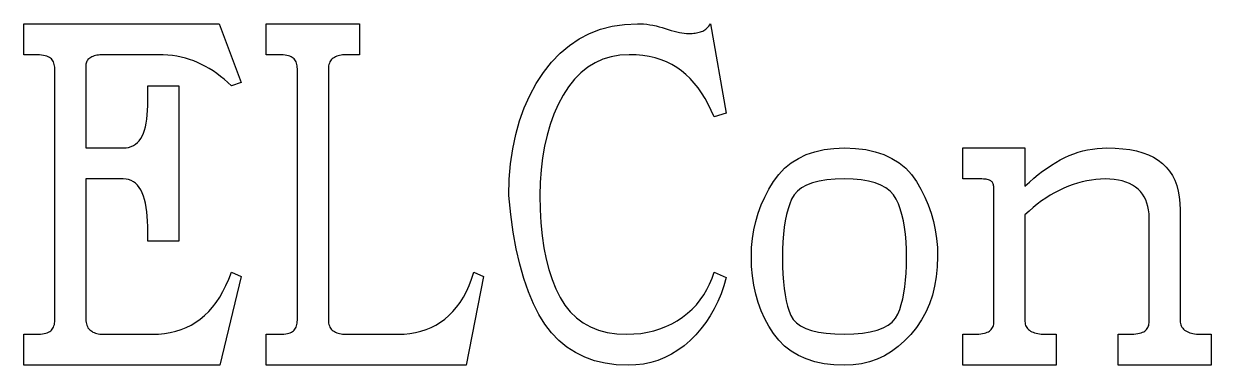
# Model space of a CAD drawing. Extents: x -210 to 210, y -160 to 160.
# Drawn here: x -166.83 to -154.88, y -129.42 to -125.98 of the extents above; entities that cross this region are included whole.
import ezdxf

# ---------------------------------------------------------------- set-up
doc = ezdxf.new("R2010")
doc.units = 0
doc.header["$MEASUREMENT"] = 0
doc.layers.get('0').update_dxf_attribs({"linetype": 'CONTINUOUS'})

msp = doc.modelspace()

# ---------------------------------------------------------------- linework, layer by layer
for points in [[(-166.830879, -126.292676), (-166.830879, -125.980186), (-166.830879, -125.980186), (-164.863105, -125.980186), (-164.863105, -125.980186), (-164.643379, -126.570996), (-164.643379, -126.570996), (-164.741016, -126.605186), (-164.741016, -126.605186), (-164.777031, -126.571406), (-164.777031, -126.571406), (-164.813477, -126.53957), (-164.813477, -126.53957), (-164.850352, -126.509697), (-164.850352, -126.509697), (-164.887637, -126.481729), (-164.887637, -126.481729), (-164.925313, -126.455684), (-164.925313, -126.455684), (-164.963438, -126.431553), (-164.963438, -126.431553), (-165.002012, -126.409385), (-165.002012, -126.409385), (-165.040957, -126.389111), (-165.040957, -126.389111), (-165.080391, -126.370801), (-165.080391, -126.370801), (-165.12043, -126.354395), (-165.12043, -126.354395), (-165.161387, -126.339941), (-165.161387, -126.339941), (-165.203242, -126.327393), (-165.203242, -126.327393), (-165.246016, -126.316787), (-165.246016, -126.316787), (-165.289688, -126.308115), (-165.289688, -126.308115), (-165.334297, -126.301367), (-165.334297, -126.301367), (-165.379766, -126.296523), (-165.379766, -126.296523), (-165.426152, -126.293643), (-165.426152, -126.293643), (-165.473438, -126.292676), (-165.473438, -126.292676), (-166.030098, -126.292676), (-166.030098, -126.292676), (-166.047051, -126.292988), (-166.047051, -126.292988), (-166.063359, -126.293984), (-166.063359, -126.293984), (-166.078926, -126.295654), (-166.078926, -126.295654), (-166.09375, -126.297979), (-166.09375, -126.297979), (-166.107852, -126.300977), (-166.107852, -126.300977), (-166.121211, -126.304609), (-166.121211, -126.304609), (-166.133887, -126.308906), (-166.133887, -126.308906), (-166.14582, -126.313896), (-166.14582, -126.313896), (-166.157051, -126.319512), (-166.157051, -126.319512), (-166.167207, -126.32582), (-166.167207, -126.32582), (-166.176328, -126.332803), (-166.176328, -126.332803), (-166.184141, -126.34042), (-166.184141, -126.34042), (-166.190801, -126.348701), (-166.190801, -126.348701), (-166.19625, -126.357646), (-166.19625, -126.357646), (-166.200449, -126.367285), (-166.200449, -126.367285), (-166.203438, -126.377549), (-166.203438, -126.377549), (-166.205254, -126.388486), (-166.205254, -126.388486), (-166.205879, -126.400098), (-166.205879, -126.400098), (-166.205879, -127.230186), (-166.205879, -127.230186), (-165.829902, -127.230186), (-165.829902, -127.230186), (-165.801523, -127.228711), (-165.801523, -127.228711), (-165.774902, -127.224268), (-165.774902, -127.224268), (-165.750117, -127.216895), (-165.750117, -127.216895), (-165.727188, -127.206553), (-165.727188, -127.206553), (-165.705996, -127.193262), (-165.705996, -127.193262), (-165.686641, -127.177002), (-165.686641, -127.177002), (-165.669063, -127.157803), (-165.669063, -127.157803), (-165.653379, -127.135635), (-165.653379, -127.135635), (-165.639473, -127.110557), (-165.639473, -127.110557), (-165.627129, -127.0825), (-165.627129, -127.0825), (-165.616328, -127.051475), (-165.616328, -127.051475), (-165.606895, -127.0175), (-165.606895, -127.0175), (-165.598945, -126.980576), (-165.598945, -126.980576), (-165.592402, -126.940693), (-165.592402, -126.940693), (-165.587344, -126.897891), (-165.587344, -126.897891), (-165.58375, -126.85208), (-165.58375, -126.85208), (-165.581562, -126.80335), (-165.581562, -126.80335), (-165.580879, -126.75165), (-165.580879, -126.75165), (-165.580879, -126.605186), (-165.580879, -126.605186), (-165.268379, -126.605186), (-165.268379, -126.605186), (-165.268379, -128.167656), (-165.268379, -128.167656), (-165.580879, -128.167656), (-165.580879, -128.167656), (-165.580879, -128.074883), (-165.580879, -128.074883), (-165.581562, -128.019902), (-165.581562, -128.019902), (-165.58375, -127.967715), (-165.58375, -127.967715), (-165.587344, -127.918379), (-165.587344, -127.918379), (-165.592402, -127.871885), (-165.592402, -127.871885), (-165.598945, -127.828193), (-165.598945, -127.828193), (-165.606895, -127.787354), (-165.606895, -127.787354), (-165.616328, -127.749336), (-165.616328, -127.749336), (-165.627129, -127.714189), (-165.627129, -127.714189), (-165.639473, -127.681836), (-165.639473, -127.681836), (-165.653379, -127.652617), (-165.653379, -127.652617), (-165.669063, -127.626865), (-165.669063, -127.626865), (-165.686641, -127.604512), (-165.686641, -127.604512), (-165.705996, -127.585615), (-165.705996, -127.585615), (-165.727188, -127.570166), (-165.727188, -127.570166), (-165.750117, -127.558125), (-165.750117, -127.558125), (-165.774902, -127.549541), (-165.774902, -127.549541), (-165.801523, -127.544385), (-165.801523, -127.544385), (-165.829902, -127.542676), (-165.829902, -127.542676), (-166.205879, -127.542676), (-166.205879, -127.542676), (-166.205879, -128.953799), (-166.205879, -128.953799), (-166.205254, -128.970654), (-166.205254, -128.970654), (-166.203438, -128.986475), (-166.203438, -128.986475), (-166.200449, -129.001279), (-166.200449, -129.001279), (-166.19625, -129.015039), (-166.19625, -129.015039), (-166.190801, -129.027813), (-166.190801, -129.027813), (-166.184141, -129.039521), (-166.184141, -129.039521), (-166.176328, -129.050244), (-166.176328, -129.050244), (-166.167207, -129.059912), (-166.167207, -129.059912), (-166.157051, -129.068555), (-166.157051, -129.068555), (-166.145879, -129.07624), (-166.145879, -129.07624), (-166.134141, -129.083008), (-166.134141, -129.083008), (-166.121758, -129.088896), (-166.121758, -129.088896), (-166.10875, -129.093857), (-166.10875, -129.093857), (-166.095234, -129.09792), (-166.095234, -129.09792), (-166.081055, -129.101094), (-166.081055, -129.101094), (-166.06627, -129.103359), (-166.06627, -129.103359), (-166.050898, -129.104717), (-166.050898, -129.104717), (-166.035, -129.105166), (-166.035, -129.105166), (-165.536934, -129.105166), (-165.536934, -129.105166), (-165.475, -129.103301), (-165.475, -129.103301), (-165.415156, -129.097695), (-165.415156, -129.097695), (-165.357305, -129.088359), (-165.357305, -129.088359), (-165.301582, -129.075273), (-165.301582, -129.075273), (-165.247891, -129.058447), (-165.247891, -129.058447), (-165.196172, -129.0379), (-165.196172, -129.0379), (-165.146602, -129.013613), (-165.146602, -129.013613), (-165.099004, -128.985557), (-165.099004, -128.985557), (-165.053516, -128.953799), (-165.053516, -128.953799), (-165.010137, -128.918066), (-165.010137, -128.918066), (-164.968887, -128.878086), (-164.968887, -128.878086), (-164.929805, -128.833906), (-164.929805, -128.833906), (-164.892949, -128.785508), (-164.892949, -128.785508), (-164.858223, -128.732891), (-164.858223, -128.732891), (-164.825625, -128.676025), (-164.825625, -128.676025), (-164.795293, -128.614961), (-164.795293, -128.614961), (-164.767031, -128.549697), (-164.767031, -128.549697), (-164.741016, -128.480166), (-164.741016, -128.480166), (-164.643379, -128.524111), (-164.643379, -128.524111), (-164.858223, -129.417656), (-164.858223, -129.417656), (-166.830879, -129.417656), (-166.830879, -129.417656), (-166.830879, -129.105166), (-166.830879, -129.105166), (-166.703926, -129.105166), (-166.703926, -129.105166), (-166.681895, -129.104746), (-166.681895, -129.104746), (-166.661387, -129.103496), (-166.661387, -129.103496), (-166.642344, -129.101377), (-166.642344, -129.101377), (-166.624805, -129.098418), (-166.624805, -129.098418), (-166.608828, -129.094619), (-166.608828, -129.094619), (-166.594297, -129.09), (-166.594297, -129.09), (-166.58127, -129.084482), (-166.58127, -129.084482), (-166.569805, -129.078184), (-166.569805, -129.078184), (-166.559883, -129.070996), (-166.559883, -129.070996), (-166.551152, -129.06291), (-166.551152, -129.06291), (-166.543457, -129.053857), (-166.543457, -129.053857), (-166.536797, -129.043857), (-166.536797, -129.043857), (-166.531113, -129.032891), (-166.531113, -129.032891), (-166.526563, -129.020977), (-166.526563, -129.020977), (-166.522949, -129.008057), (-166.522949, -129.008057), (-166.520391, -128.994199), (-166.520391, -128.994199), (-166.518887, -128.979385), (-166.518887, -128.979385), (-166.518379, -128.963564), (-166.518379, -128.963564), (-166.518379, -126.434277), (-166.518379, -126.434277), (-166.518926, -126.418486), (-166.518926, -126.418486), (-166.520508, -126.403643), (-166.520508, -126.403643), (-166.523262, -126.389785), (-166.523262, -126.389785), (-166.527012, -126.376885), (-166.527012, -126.376885), (-166.531914, -126.364951), (-166.531914, -126.364951), (-166.537891, -126.353994), (-166.537891, -126.353994), (-166.544922, -126.343984), (-166.544922, -126.343984), (-166.553105, -126.334932), (-166.553105, -126.334932), (-166.562324, -126.326855), (-166.562324, -126.326855), (-166.572891, -126.319678), (-166.572891, -126.319678), (-166.585195, -126.31334), (-166.585195, -126.31334), (-166.59918, -126.307861), (-166.59918, -126.307861), (-166.614863, -126.303223), (-166.614863, -126.303223), (-166.632207, -126.299424), (-166.632207, -126.299424), (-166.65125, -126.296475), (-166.65125, -126.296475), (-166.672012, -126.294355), (-166.672012, -126.294355), (-166.694453, -126.293096), (-166.694453, -126.293096), (-166.718594, -126.292676), (-166.718594, -126.292676), (-166.830879, -126.292676)], [(-163.764346, -128.963564), (-163.76375, -128.979385), (-163.76375, -128.979385), (-163.761973, -128.994199), (-163.761973, -128.994199), (-163.758906, -129.008057), (-163.758906, -129.008057), (-163.754697, -129.020977), (-163.754697, -129.020977), (-163.749258, -129.032891), (-163.749258, -129.032891), (-163.742676, -129.043857), (-163.742676, -129.043857), (-163.734805, -129.053857), (-163.734805, -129.053857), (-163.725762, -129.06291), (-163.725762, -129.06291), (-163.715508, -129.070996), (-163.715508, -129.070996), (-163.704355, -129.078184), (-163.704355, -129.078184), (-163.692383, -129.084482), (-163.692383, -129.084482), (-163.679688, -129.09), (-163.679688, -129.09), (-163.666309, -129.094619), (-163.666309, -129.094619), (-163.652227, -129.098418), (-163.652227, -129.098418), (-163.637383, -129.101377), (-163.637383, -129.101377), (-163.621816, -129.103496), (-163.621816, -129.103496), (-163.605605, -129.104746), (-163.605605, -129.104746), (-163.588555, -129.105166), (-163.588555, -129.105166), (-163.061221, -129.105166), (-163.061221, -129.105166), (-163.001475, -129.103301), (-163.001475, -129.103301), (-162.943555, -129.097695), (-162.943555, -129.097695), (-162.887637, -129.088359), (-162.887637, -129.088359), (-162.833613, -129.075273), (-162.833613, -129.075273), (-162.781504, -129.058447), (-162.781504, -129.058447), (-162.731396, -129.0379), (-162.731396, -129.0379), (-162.683115, -129.013613), (-162.683115, -129.013613), (-162.636846, -128.985557), (-162.636846, -128.985557), (-162.59249, -128.953799), (-162.59249, -128.953799), (-162.550303, -128.918066), (-162.550303, -128.918066), (-162.510498, -128.878086), (-162.510498, -128.878086), (-162.473145, -128.833906), (-162.473145, -128.833906), (-162.438184, -128.785508), (-162.438184, -128.785508), (-162.405645, -128.732891), (-162.405645, -128.732891), (-162.375498, -128.676025), (-162.375498, -128.676025), (-162.347715, -128.614961), (-162.347715, -128.614961), (-162.322383, -128.549697), (-162.322383, -128.549697), (-162.299502, -128.480166), (-162.299502, -128.480166), (-162.201855, -128.524111), (-162.201855, -128.524111), (-162.377627, -129.417656), (-162.377627, -129.417656), (-164.389355, -129.417656), (-164.389355, -129.417656), (-164.389355, -129.105166), (-164.389355, -129.105166), (-164.252617, -129.105166), (-164.252617, -129.105166), (-164.23168, -129.104746), (-164.23168, -129.104746), (-164.212148, -129.103496), (-164.212148, -129.103496), (-164.194023, -129.101377), (-164.194023, -129.101377), (-164.177363, -129.098418), (-164.177363, -129.098418), (-164.162227, -129.094619), (-164.162227, -129.094619), (-164.148438, -129.09), (-164.148438, -129.09), (-164.136191, -129.084482), (-164.136191, -129.084482), (-164.125313, -129.078184), (-164.125313, -129.078184), (-164.115898, -129.070996), (-164.115898, -129.070996), (-164.107734, -129.06291), (-164.107734, -129.06291), (-164.100488, -129.053857), (-164.100488, -129.053857), (-164.094238, -129.043857), (-164.094238, -129.043857), (-164.088926, -129.032891), (-164.088926, -129.032891), (-164.08459, -129.020977), (-164.08459, -129.020977), (-164.081191, -129.008057), (-164.081191, -129.008057), (-164.078789, -128.994199), (-164.078789, -128.994199), (-164.077324, -128.979385), (-164.077324, -128.979385), (-164.076855, -128.963564), (-164.076855, -128.963564), (-164.076855, -126.434277), (-164.076855, -126.434277), (-164.077383, -126.418486), (-164.077383, -126.418486), (-164.078926, -126.403643), (-164.078926, -126.403643), (-164.081484, -126.389785), (-164.081484, -126.389785), (-164.085078, -126.376885), (-164.085078, -126.376885), (-164.089688, -126.364951), (-164.089688, -126.364951), (-164.095273, -126.353994), (-164.095273, -126.353994), (-164.101953, -126.343984), (-164.101953, -126.343984), (-164.109609, -126.334932), (-164.109609, -126.334932), (-164.11834, -126.326855), (-164.11834, -126.326855), (-164.128301, -126.319678), (-164.128301, -126.319678), (-164.139824, -126.31334), (-164.139824, -126.31334), (-164.152813, -126.307861), (-164.152813, -126.307861), (-164.167324, -126.303223), (-164.167324, -126.303223), (-164.183281, -126.299424), (-164.183281, -126.299424), (-164.200801, -126.296475), (-164.200801, -126.296475), (-164.219863, -126.294355), (-164.219863, -126.294355), (-164.240352, -126.293096), (-164.240352, -126.293096), (-164.262383, -126.292676), (-164.262383, -126.292676), (-164.389355, -126.292676), (-164.389355, -126.292676), (-164.389355, -125.980186), (-164.389355, -125.980186), (-163.451846, -125.980186), (-163.451846, -125.980186), (-163.451846, -126.292676), (-163.451846, -126.292676), (-163.588555, -126.292676), (-163.588555, -126.292676), (-163.605605, -126.293096), (-163.605605, -126.293096), (-163.621816, -126.294355), (-163.621816, -126.294355), (-163.637383, -126.296475), (-163.637383, -126.296475), (-163.652227, -126.299424), (-163.652227, -126.299424), (-163.666309, -126.303223), (-163.666309, -126.303223), (-163.679688, -126.307861), (-163.679688, -126.307861), (-163.692383, -126.31334), (-163.692383, -126.31334), (-163.704355, -126.319678), (-163.704355, -126.319678), (-163.715508, -126.326855), (-163.715508, -126.326855), (-163.725762, -126.334932), (-163.725762, -126.334932), (-163.734805, -126.343984), (-163.734805, -126.343984), (-163.742676, -126.353994), (-163.742676, -126.353994), (-163.749258, -126.364951), (-163.749258, -126.364951), (-163.754697, -126.376885), (-163.754697, -126.376885), (-163.758906, -126.389785), (-163.758906, -126.389785), (-163.761973, -126.403643), (-163.761973, -126.403643), (-163.76375, -126.418486), (-163.76375, -126.418486), (-163.764346, -126.434277), (-163.764346, -126.434277), (-163.764346, -128.963564)], [(-160.746689, -129.417656), (-160.866025, -129.412588), (-160.866025, -129.412588), (-160.97876, -129.397275), (-160.97876, -129.397275), (-161.08498, -129.371826), (-161.08498, -129.371826), (-161.184561, -129.336182), (-161.184561, -129.336182), (-161.277607, -129.290332), (-161.277607, -129.290332), (-161.364082, -129.234297), (-161.364082, -129.234297), (-161.443975, -129.168076), (-161.443975, -129.168076), (-161.517324, -129.09168), (-161.517324, -129.09168), (-161.584092, -129.005078), (-161.584092, -129.005078), (-161.64501, -128.907578), (-161.64501, -128.907578), (-161.700801, -128.798438), (-161.700801, -128.798438), (-161.751475, -128.677646), (-161.751475, -128.677646), (-161.797002, -128.545244), (-161.797002, -128.545244), (-161.837402, -128.401191), (-161.837402, -128.401191), (-161.872686, -128.245518), (-161.872686, -128.245518), (-161.902891, -128.078223), (-161.902891, -128.078223), (-161.92792, -127.899258), (-161.92792, -127.899258), (-161.947881, -127.708691), (-161.947881, -127.708691), (-161.943555, -127.54585), (-161.943555, -127.54585), (-161.930605, -127.389297), (-161.930605, -127.389297), (-161.909063, -127.239121), (-161.909063, -127.239121), (-161.878896, -127.095264), (-161.878896, -127.095264), (-161.840098, -126.957744), (-161.840098, -126.957744), (-161.792725, -126.826523), (-161.792725, -126.826523), (-161.736621, -126.70165), (-161.736621, -126.70165), (-161.671992, -126.583115), (-161.671992, -126.583115), (-161.59876, -126.470898), (-161.59876, -126.470898), (-161.518066, -126.3679), (-161.518066, -126.3679), (-161.431387, -126.277012), (-161.431387, -126.277012), (-161.338623, -126.198262), (-161.338623, -126.198262), (-161.239688, -126.131641), (-161.239688, -126.131641), (-161.134707, -126.0771), (-161.134707, -126.0771), (-161.023691, -126.034688), (-161.023691, -126.034688), (-160.906494, -126.004395), (-160.906494, -126.004395), (-160.783203, -125.98623), (-160.783203, -125.98623), (-160.653916, -125.980186), (-160.653916, -125.980186), (-160.622432, -125.980781), (-160.622432, -125.980781), (-160.591064, -125.982578), (-160.591064, -125.982578), (-160.559805, -125.985596), (-160.559805, -125.985596), (-160.528496, -125.989824), (-160.528496, -125.989824), (-160.497305, -125.995234), (-160.497305, -125.995234), (-160.466191, -126.001875), (-160.466191, -126.001875), (-160.435127, -126.009707), (-160.435127, -126.009707), (-160.404111, -126.01875), (-160.404111, -126.01875), (-160.373154, -126.029004), (-160.373154, -126.029004), (-160.342725, -126.039248), (-160.342725, -126.039248), (-160.31335, -126.048301), (-160.31335, -126.048301), (-160.28498, -126.056133), (-160.28498, -126.056133), (-160.257627, -126.062754), (-160.257627, -126.062754), (-160.231318, -126.068193), (-160.231318, -126.068193), (-160.206064, -126.072402), (-160.206064, -126.072402), (-160.181748, -126.0754), (-160.181748, -126.0754), (-160.158574, -126.077217), (-160.158574, -126.077217), (-160.136357, -126.077812), (-160.136357, -126.077812), (-160.119248, -126.077588), (-160.119248, -126.077588), (-160.1029, -126.076865), (-160.1029, -126.076865), (-160.087217, -126.075654), (-160.087217, -126.075654), (-160.072197, -126.073984), (-160.072197, -126.073984), (-160.057803, -126.071797), (-160.057803, -126.071797), (-160.044063, -126.069141), (-160.044063, -126.069141), (-160.031064, -126.066016), (-160.031064, -126.066016), (-160.018682, -126.062393), (-160.018682, -126.062393), (-160.006953, -126.058291), (-160.006953, -126.058291), (-159.995723, -126.053486), (-159.995723, -126.053486), (-159.984756, -126.047686), (-159.984756, -126.047686), (-159.974111, -126.040938), (-159.974111, -126.040938), (-159.96376, -126.033213), (-159.96376, -126.033213), (-159.95374, -126.024512), (-159.95374, -126.024512), (-159.943984, -126.014893), (-159.943984, -126.014893), (-159.934561, -126.004297), (-159.934561, -126.004297), (-159.9254, -125.992705), (-159.9254, -125.992705), (-159.916621, -125.980186), (-159.916621, -125.980186), (-159.760391, -126.878604), (-159.760391, -126.878604), (-159.882441, -126.917676), (-159.882441, -126.917676), (-159.910605, -126.852158), (-159.910605, -126.852158), (-159.940791, -126.790107), (-159.940791, -126.790107), (-159.973027, -126.731572), (-159.973027, -126.731572), (-160.007314, -126.676543), (-160.007314, -126.676543), (-160.043701, -126.625), (-160.043701, -126.625), (-160.0821, -126.576943), (-160.0821, -126.576943), (-160.122559, -126.532402), (-160.122559, -126.532402), (-160.165029, -126.491357), (-160.165029, -126.491357), (-160.2096, -126.453818), (-160.2096, -126.453818), (-160.256592, -126.41999), (-160.256592, -126.41999), (-160.306514, -126.390146), (-160.306514, -126.390146), (-160.359307, -126.364277), (-160.359307, -126.364277), (-160.41502, -126.342402), (-160.41502, -126.342402), (-160.473613, -126.324502), (-160.473613, -126.324502), (-160.535098, -126.310557), (-160.535098, -126.310557), (-160.599502, -126.300635), (-160.599502, -126.300635), (-160.666748, -126.294688), (-160.666748, -126.294688), (-160.736934, -126.292676), (-160.736934, -126.292676), (-160.82998, -126.297695), (-160.82998, -126.297695), (-160.918223, -126.312803), (-160.918223, -126.312803), (-161.001699, -126.337979), (-161.001699, -126.337979), (-161.080254, -126.373203), (-161.080254, -126.373203), (-161.154043, -126.418516), (-161.154043, -126.418516), (-161.223027, -126.473877), (-161.223027, -126.473877), (-161.287178, -126.539307), (-161.287178, -126.539307), (-161.346494, -126.614824), (-161.346494, -126.614824), (-161.401006, -126.700391), (-161.401006, -126.700391), (-161.450195, -126.793359), (-161.450195, -126.793359), (-161.493525, -126.891104), (-161.493525, -126.891104), (-161.531191, -126.993643), (-161.531191, -126.993643), (-161.562998, -127.100898), (-161.562998, -127.100898), (-161.589053, -127.21293), (-161.589053, -127.21293), (-161.609307, -127.329727), (-161.609307, -127.329727), (-161.623779, -127.451289), (-161.623779, -127.451289), (-161.632432, -127.577607), (-161.632432, -127.577607), (-161.635381, -127.708691), (-161.635381, -127.708691), (-161.632803, -127.850596), (-161.632803, -127.850596), (-161.625381, -127.985508), (-161.625381, -127.985508), (-161.612852, -128.113418), (-161.612852, -128.113418), (-161.595313, -128.234355), (-161.595313, -128.234355), (-161.572813, -128.348262), (-161.572813, -128.348262), (-161.545303, -128.455225), (-161.545303, -128.455225), (-161.512744, -128.555166), (-161.512744, -128.555166), (-161.475225, -128.648115), (-161.475225, -128.648115), (-161.432744, -128.734082), (-161.432744, -128.734082), (-161.384385, -128.811953), (-161.384385, -128.811953), (-161.329521, -128.880684), (-161.329521, -128.880684), (-161.268057, -128.940244), (-161.268057, -128.940244), (-161.20002, -128.990625), (-161.20002, -128.990625), (-161.125439, -129.031865), (-161.125439, -129.031865), (-161.044258, -129.063945), (-161.044258, -129.063945), (-160.956543, -129.086865), (-160.956543, -129.086865), (-160.862197, -129.100596), (-160.862197, -129.100596), (-160.761357, -129.105166), (-160.761357, -129.105166), (-160.689756, -129.103047), (-160.689756, -129.103047), (-160.620498, -129.096719), (-160.620498, -129.096719), (-160.553516, -129.086182), (-160.553516, -129.086182), (-160.488887, -129.071396), (-160.488887, -129.071396), (-160.426455, -129.052412), (-160.426455, -129.052412), (-160.366328, -129.029219), (-160.366328, -129.029219), (-160.308525, -129.001777), (-160.308525, -129.001777), (-160.253047, -128.970146), (-160.253047, -128.970146), (-160.199824, -128.934268), (-160.199824, -128.934268), (-160.1496, -128.894912), (-160.1496, -128.894912), (-160.103145, -128.852783), (-160.103145, -128.852783), (-160.060361, -128.807861), (-160.060361, -128.807861), (-160.021377, -128.760176), (-160.021377, -128.760176), (-159.986074, -128.709717), (-159.986074, -128.709717), (-159.95459, -128.656494), (-159.95459, -128.656494), (-159.926758, -128.600488), (-159.926758, -128.600488), (-159.902725, -128.541719), (-159.902725, -128.541719), (-159.882441, -128.480166), (-159.882441, -128.480166), (-159.760391, -128.533887), (-159.760391, -128.533887), (-159.784121, -128.61793), (-159.784121, -128.61793), (-159.812061, -128.698584), (-159.812061, -128.698584), (-159.844189, -128.775869), (-159.844189, -128.775869), (-159.880449, -128.849756), (-159.880449, -128.849756), (-159.920859, -128.920303), (-159.920859, -128.920303), (-159.965459, -128.987451), (-159.965459, -128.987451), (-160.01415, -129.051221), (-160.01415, -129.051221), (-160.06708, -129.111621), (-160.06708, -129.111621), (-160.124141, -129.168643), (-160.124141, -129.168643), (-160.184385, -129.220918), (-160.184385, -129.220918), (-160.246816, -129.267021), (-160.246816, -129.267021), (-160.311582, -129.306982), (-160.311582, -129.306982), (-160.378516, -129.340811), (-160.378516, -129.340811), (-160.447686, -129.368486), (-160.447686, -129.368486), (-160.519092, -129.39), (-160.519092, -129.39), (-160.592725, -129.405391), (-160.592725, -129.405391), (-160.668584, -129.4146), (-160.668584, -129.4146), (-160.746689, -129.417656)], [(-157.631357, -128.323916), (-157.634707, -128.427148), (-157.634707, -128.427148), (-157.644717, -128.526357), (-157.644717, -128.526357), (-157.661494, -128.621504), (-157.661494, -128.621504), (-157.684873, -128.712607), (-157.684873, -128.712607), (-157.71498, -128.799707), (-157.71498, -128.799707), (-157.751846, -128.882734), (-157.751846, -128.882734), (-157.795293, -128.961729), (-157.795293, -128.961729), (-157.845449, -129.036699), (-157.845449, -129.036699), (-157.902344, -129.107607), (-157.902344, -129.107607), (-157.964111, -129.172686), (-157.964111, -129.172686), (-158.028916, -129.230098), (-158.028916, -129.230098), (-158.096865, -129.279863), (-158.096865, -129.279863), (-158.167852, -129.321973), (-158.167852, -129.321973), (-158.241885, -129.356445), (-158.241885, -129.356445), (-158.319023, -129.383223), (-158.319023, -129.383223), (-158.399238, -129.402354), (-158.399238, -129.402354), (-158.48249, -129.413848), (-158.48249, -129.413848), (-158.568848, -129.417656), (-158.568848, -129.417656), (-158.675107, -129.413721), (-158.675107, -129.413721), (-158.774648, -129.401875), (-158.774648, -129.401875), (-158.867549, -129.382129), (-158.867549, -129.382129), (-158.953682, -129.354492), (-158.953682, -129.354492), (-159.033193, -129.318955), (-159.033193, -129.318955), (-159.105957, -129.275518), (-159.105957, -129.275518), (-159.172061, -129.224199), (-159.172061, -129.224199), (-159.231436, -129.16499), (-159.231436, -129.16499), (-159.284189, -129.097852), (-159.284189, -129.097852), (-159.330811, -129.025117), (-159.330811, -129.025117), (-159.371953, -128.949072), (-159.371953, -128.949072), (-159.407598, -128.869697), (-159.407598, -128.869697), (-159.437744, -128.787021), (-159.437744, -128.787021), (-159.46248, -128.701045), (-159.46248, -128.701045), (-159.481689, -128.611748), (-159.481689, -128.611748), (-159.495352, -128.519121), (-159.495352, -128.519121), (-159.503613, -128.423154), (-159.503613, -128.423154), (-159.506348, -128.323916), (-159.506348, -128.323916), (-159.503613, -128.232617), (-159.503613, -128.232617), (-159.495352, -128.143193), (-159.495352, -128.143193), (-159.481689, -128.055645), (-159.481689, -128.055645), (-159.46248, -127.969932), (-159.46248, -127.969932), (-159.437744, -127.886113), (-159.437744, -127.886113), (-159.407598, -127.80418), (-159.407598, -127.80418), (-159.371953, -127.724092), (-159.371953, -127.724092), (-159.330811, -127.645879), (-159.330811, -127.645879), (-159.284189, -127.569531), (-159.284189, -127.569531), (-159.231436, -127.498301), (-159.231436, -127.498301), (-159.172061, -127.435459), (-159.172061, -127.435459), (-159.105957, -127.380996), (-159.105957, -127.380996), (-159.033193, -127.334912), (-159.033193, -127.334912), (-158.953682, -127.297197), (-158.953682, -127.297197), (-158.867549, -127.267881), (-158.867549, -127.267881), (-158.774648, -127.246943), (-158.774648, -127.246943), (-158.675107, -127.234355), (-158.675107, -127.234355), (-158.568848, -127.230186), (-158.568848, -127.230186), (-158.458604, -127.234355), (-158.458604, -127.234355), (-158.35585, -127.246943), (-158.35585, -127.246943), (-158.260439, -127.267881), (-158.260439, -127.267881), (-158.172412, -127.297197), (-158.172412, -127.297197), (-158.091855, -127.334912), (-158.091855, -127.334912), (-158.01874, -127.380996), (-158.01874, -127.380996), (-157.952998, -127.435459), (-157.952998, -127.435459), (-157.894658, -127.498301), (-157.894658, -127.498301), (-157.84375, -127.569531), (-157.84375, -127.569531), (-157.799199, -127.645879), (-157.799199, -127.645879), (-157.759814, -127.724092), (-157.759814, -127.724092), (-157.725762, -127.80418), (-157.725762, -127.80418), (-157.696885, -127.886113), (-157.696885, -127.886113), (-157.67334, -127.969932), (-157.67334, -127.969932), (-157.65499, -128.055645), (-157.65499, -128.055645), (-157.641846, -128.143193), (-157.641846, -128.143193), (-157.633975, -128.232617), (-157.633975, -128.232617), (-157.631357, -128.323916)], [(-157.377314, -129.417656), (-157.377314, -129.105166), (-157.377314, -129.105166), (-157.26501, -129.105166), (-157.26501, -129.105166), (-157.240986, -129.104775), (-157.240986, -129.104775), (-157.218496, -129.103613), (-157.218496, -129.103613), (-157.197744, -129.101631), (-157.197744, -129.101631), (-157.178711, -129.098906), (-157.178711, -129.098906), (-157.161387, -129.095361), (-157.161387, -129.095361), (-157.145693, -129.091055), (-157.145693, -129.091055), (-157.131719, -129.085947), (-157.131719, -129.085947), (-157.119395, -129.080088), (-157.119395, -129.080088), (-157.10875, -129.073428), (-157.10875, -129.073428), (-157.099609, -129.066006), (-157.099609, -129.066006), (-157.091426, -129.057754), (-157.091426, -129.057754), (-157.084365, -129.04875), (-157.084365, -129.04875), (-157.078418, -129.038945), (-157.078418, -129.038945), (-157.073555, -129.028369), (-157.073555, -129.028369), (-157.069697, -129.017012), (-157.069697, -129.017012), (-157.067012, -129.004883), (-157.067012, -129.004883), (-157.065439, -128.991943), (-157.065439, -128.991943), (-157.064824, -128.978203), (-157.064824, -128.978203), (-157.064824, -127.635449), (-157.064824, -127.635449), (-157.065186, -127.625928), (-157.065186, -127.625928), (-157.066016, -127.616895), (-157.066016, -127.616895), (-157.067568, -127.608311), (-157.067568, -127.608311), (-157.069697, -127.600234), (-157.069697, -127.600234), (-157.072383, -127.592637), (-157.072383, -127.592637), (-157.075684, -127.585547), (-157.075684, -127.585547), (-157.079609, -127.578896), (-157.079609, -127.578896), (-157.084111, -127.572744), (-157.084111, -127.572744), (-157.089229, -127.5671), (-157.089229, -127.5671), (-157.095283, -127.561953), (-157.095283, -127.561953), (-157.102529, -127.557441), (-157.102529, -127.557441), (-157.110947, -127.553506), (-157.110947, -127.553506), (-157.120615, -127.550195), (-157.120615, -127.550195), (-157.131475, -127.5475), (-157.131475, -127.5475), (-157.143564, -127.545391), (-157.143564, -127.545391), (-157.156797, -127.543867), (-157.156797, -127.543867), (-157.17126, -127.542969), (-157.17126, -127.542969), (-157.186895, -127.542676), (-157.186895, -127.542676), (-157.377314, -127.542676), (-157.377314, -127.542676), (-157.377314, -127.230186), (-157.377314, -127.230186), (-157.216191, -127.230186), (-157.216191, -127.230186), (-157.190313, -127.230186), (-157.190313, -127.230186), (-157.164736, -127.230186), (-157.164736, -127.230186), (-157.139482, -127.230186), (-157.139482, -127.230186), (-157.114502, -127.230186), (-157.114502, -127.230186), (-157.089785, -127.230186), (-157.089785, -127.230186), (-157.065439, -127.230186), (-157.065439, -127.230186), (-157.041309, -127.230186), (-157.041309, -127.230186), (-157.01751, -127.230186), (-157.01751, -127.230186), (-156.994014, -127.230186), (-156.994014, -127.230186), (-156.970889, -127.230186), (-156.970889, -127.230186), (-156.947998, -127.230186), (-156.947998, -127.230186), (-156.925391, -127.230186), (-156.925391, -127.230186), (-156.903135, -127.230186), (-156.903135, -127.230186), (-156.881152, -127.230186), (-156.881152, -127.230186), (-156.859502, -127.230186), (-156.859502, -127.230186), (-156.838135, -127.230186), (-156.838135, -127.230186), (-156.81708, -127.230186), (-156.81708, -127.230186), (-156.79626, -127.230186), (-156.79626, -127.230186), (-156.752314, -127.230186), (-156.752314, -127.230186), (-156.752314, -127.615918), (-156.752314, -127.615918), (-156.707881, -127.574727), (-156.707881, -127.574727), (-156.663389, -127.535869), (-156.663389, -127.535869), (-156.618896, -127.499248), (-156.618896, -127.499248), (-156.574395, -127.464961), (-156.574395, -127.464961), (-156.529902, -127.432959), (-156.529902, -127.432959), (-156.485391, -127.403242), (-156.485391, -127.403242), (-156.440918, -127.375801), (-156.440918, -127.375801), (-156.396494, -127.350684), (-156.396494, -127.350684), (-156.351943, -127.327812), (-156.351943, -127.327812), (-156.307188, -127.307324), (-156.307188, -127.307324), (-156.261787, -127.289248), (-156.261787, -127.289248), (-156.21582, -127.273574), (-156.21582, -127.273574), (-156.169189, -127.260313), (-156.169189, -127.260313), (-156.121953, -127.249463), (-156.121953, -127.249463), (-156.074229, -127.241016), (-156.074229, -127.241016), (-156.025771, -127.235), (-156.025771, -127.235), (-155.976816, -127.231357), (-155.976816, -127.231357), (-155.927119, -127.230186), (-155.927119, -127.230186), (-155.84502, -127.232109), (-155.84502, -127.232109), (-155.767871, -127.237891), (-155.767871, -127.237891), (-155.695801, -127.247539), (-155.695801, -127.247539), (-155.628652, -127.261016), (-155.628652, -127.261016), (-155.566514, -127.278398), (-155.566514, -127.278398), (-155.509395, -127.299609), (-155.509395, -127.299609), (-155.457275, -127.324697), (-155.457275, -127.324697), (-155.410156, -127.353623), (-155.410156, -127.353623), (-155.368047, -127.386426), (-155.368047, -127.386426), (-155.330684, -127.423066), (-155.330684, -127.423066), (-155.297686, -127.463584), (-155.297686, -127.463584), (-155.269053, -127.507959), (-155.269053, -127.507959), (-155.244883, -127.556172), (-155.244883, -127.556172), (-155.22502, -127.608252), (-155.22502, -127.608252), (-155.209648, -127.664189), (-155.209648, -127.664189), (-155.198682, -127.724004), (-155.198682, -127.724004), (-155.192002, -127.787646), (-155.192002, -127.787646), (-155.189824, -127.855186), (-155.189824, -127.855186), (-155.189824, -128.968447), (-155.189824, -128.968447), (-155.18916, -128.983213), (-155.18916, -128.983213), (-155.187051, -128.997148), (-155.187051, -128.997148), (-155.183594, -129.010244), (-155.183594, -129.010244), (-155.17876, -129.022461), (-155.17876, -129.022461), (-155.1725, -129.033867), (-155.1725, -129.033867), (-155.164932, -129.044414), (-155.164932, -129.044414), (-155.155879, -129.054102), (-155.155879, -129.054102), (-155.145498, -129.062979), (-155.145498, -129.062979), (-155.133682, -129.070996), (-155.133682, -129.070996), (-155.12085, -129.078184), (-155.12085, -129.078184), (-155.107188, -129.084482), (-155.107188, -129.084482), (-155.092773, -129.09), (-155.092773, -129.09), (-155.07752, -129.094619), (-155.07752, -129.094619), (-155.061514, -129.098418), (-155.061514, -129.098418), (-155.044736, -129.101377), (-155.044736, -129.101377), (-155.027148, -129.103496), (-155.027148, -129.103496), (-155.008779, -129.104746), (-155.008779, -129.104746), (-154.989619, -129.105166), (-154.989619, -129.105166), (-154.877324, -129.105166), (-154.877324, -129.105166), (-154.877324, -129.417656), (-154.877324, -129.417656), (-155.814824, -129.417656), (-155.814824, -129.417656), (-155.814824, -129.105166), (-155.814824, -129.105166), (-155.70252, -129.105166), (-155.70252, -129.105166), (-155.678477, -129.104775), (-155.678477, -129.104775), (-155.655996, -129.103613), (-155.655996, -129.103613), (-155.635254, -129.101631), (-155.635254, -129.101631), (-155.616221, -129.098906), (-155.616221, -129.098906), (-155.598877, -129.095361), (-155.598877, -129.095361), (-155.583184, -129.091055), (-155.583184, -129.091055), (-155.569229, -129.085947), (-155.569229, -129.085947), (-155.556885, -129.080088), (-155.556885, -129.080088), (-155.54626, -129.073428), (-155.54626, -129.073428), (-155.537109, -129.066006), (-155.537109, -129.066006), (-155.528916, -129.057754), (-155.528916, -129.057754), (-155.521855, -129.04875), (-155.521855, -129.04875), (-155.515928, -129.038945), (-155.515928, -129.038945), (-155.511055, -129.028369), (-155.511055, -129.028369), (-155.507207, -129.017012), (-155.507207, -129.017012), (-155.504512, -129.004883), (-155.504512, -129.004883), (-155.502949, -128.991943), (-155.502949, -128.991943), (-155.502314, -128.978203), (-155.502314, -128.978203), (-155.502314, -127.933291), (-155.502314, -127.933291), (-155.503721, -127.893086), (-155.503721, -127.893086), (-155.507939, -127.854912), (-155.507939, -127.854912), (-155.514824, -127.818818), (-155.514824, -127.818818), (-155.524521, -127.784756), (-155.524521, -127.784756), (-155.536992, -127.752754), (-155.536992, -127.752754), (-155.552256, -127.722803), (-155.552256, -127.722803), (-155.570313, -127.694893), (-155.570313, -127.694893), (-155.591055, -127.669023), (-155.591055, -127.669023), (-155.614619, -127.645225), (-155.614619, -127.645225), (-155.640918, -127.623682), (-155.640918, -127.623682), (-155.669854, -127.604697), (-155.669854, -127.604697), (-155.701475, -127.588242), (-155.701475, -127.588242), (-155.735713, -127.574307), (-155.735713, -127.574307), (-155.772578, -127.56293), (-155.772578, -127.56293), (-155.812119, -127.554063), (-155.812119, -127.554063), (-155.854375, -127.547744), (-155.854375, -127.547744), (-155.89918, -127.543945), (-155.89918, -127.543945), (-155.94666, -127.542676), (-155.94666, -127.542676), (-155.992314, -127.543809), (-155.992314, -127.543809), (-156.038105, -127.547266), (-156.038105, -127.547266), (-156.083984, -127.552988), (-156.083984, -127.552988), (-156.129941, -127.561006), (-156.129941, -127.561006), (-156.176016, -127.571299), (-156.176016, -127.571299), (-156.222285, -127.583906), (-156.222285, -127.583906), (-156.268682, -127.598789), (-156.268682, -127.598789), (-156.315117, -127.615977), (-156.315117, -127.615977), (-156.361699, -127.635449), (-156.361699, -127.635449), (-156.408008, -127.6571), (-156.408008, -127.6571), (-156.453613, -127.680781), (-156.453613, -127.680781), (-156.498418, -127.706514), (-156.498418, -127.706514), (-156.542598, -127.734307), (-156.542598, -127.734307), (-156.585947, -127.76415), (-156.585947, -127.76415), (-156.628652, -127.796025), (-156.628652, -127.796025), (-156.670596, -127.82998), (-156.670596, -127.82998), (-156.711865, -127.865957), (-156.711865, -127.865957), (-156.752314, -127.903994), (-156.752314, -127.903994), (-156.752314, -128.978203), (-156.752314, -128.978203), (-156.75165, -128.991943), (-156.75165, -128.991943), (-156.749561, -129.004883), (-156.749561, -129.004883), (-156.746104, -129.017012), (-156.746104, -129.017012), (-156.74126, -129.028369), (-156.74126, -129.028369), (-156.73499, -129.038945), (-156.73499, -129.038945), (-156.727422, -129.04875), (-156.727422, -129.04875), (-156.718369, -129.057754), (-156.718369, -129.057754), (-156.707998, -129.066006), (-156.707998, -129.066006), (-156.696182, -129.073428), (-156.696182, -129.073428), (-156.683359, -129.080088), (-156.683359, -129.080088), (-156.669678, -129.085947), (-156.669678, -129.085947), (-156.655283, -129.091055), (-156.655283, -129.091055), (-156.64001, -129.095361), (-156.64001, -129.095361), (-156.624023, -129.098906), (-156.624023, -129.098906), (-156.607236, -129.101631), (-156.607236, -129.101631), (-156.589658, -129.103613), (-156.589658, -129.103613), (-156.571279, -129.104775), (-156.571279, -129.104775), (-156.552119, -129.105166), (-156.552119, -129.105166), (-156.439824, -129.105166), (-156.439824, -129.105166), (-156.439824, -129.417656), (-156.439824, -129.417656), (-157.377314, -129.417656)], [(-159.193848, -128.338564), (-159.192813, -128.422891), (-159.192813, -128.422891), (-159.189639, -128.502178), (-159.189639, -128.502178), (-159.184326, -128.576484), (-159.184326, -128.576484), (-159.177002, -128.645762), (-159.177002, -128.645762), (-159.16748, -128.710059), (-159.16748, -128.710059), (-159.155879, -128.769355), (-159.155879, -128.769355), (-159.142148, -128.823623), (-159.142148, -128.823623), (-159.126357, -128.8729), (-159.126357, -128.8729), (-159.108398, -128.917168), (-159.108398, -128.917168), (-159.084854, -128.95665), (-159.084854, -128.95665), (-159.052256, -128.991455), (-159.052256, -128.991455), (-159.010498, -129.021611), (-159.010498, -129.021611), (-158.9596, -129.047158), (-158.9596, -129.047158), (-158.899648, -129.068047), (-158.899648, -129.068047), (-158.830615, -129.084287), (-158.830615, -129.084287), (-158.752441, -129.095898), (-158.752441, -129.095898), (-158.665225, -129.102852), (-158.665225, -129.102852), (-158.568848, -129.105166), (-158.568848, -129.105166), (-158.473506, -129.102646), (-158.473506, -129.102646), (-158.387002, -129.095166), (-158.387002, -129.095166), (-158.309502, -129.082646), (-158.309502, -129.082646), (-158.240898, -129.065137), (-158.240898, -129.065137), (-158.18127, -129.042627), (-158.18127, -129.042627), (-158.130498, -129.015107), (-158.130498, -129.015107), (-158.088623, -128.982607), (-158.088623, -128.982607), (-158.055723, -128.945078), (-158.055723, -128.945078), (-158.031748, -128.902529), (-158.031748, -128.902529), (-158.013301, -128.855557), (-158.013301, -128.855557), (-157.997012, -128.804639), (-157.997012, -128.804639), (-157.9829, -128.749805), (-157.9829, -128.749805), (-157.970947, -128.691064), (-157.970947, -128.691064), (-157.961191, -128.628398), (-157.961191, -128.628398), (-157.953604, -128.561826), (-157.953604, -128.561826), (-157.948193, -128.491328), (-157.948193, -128.491328), (-157.944932, -128.416895), (-157.944932, -128.416895), (-157.943848, -128.338564), (-157.943848, -128.338564), (-157.945127, -128.254102), (-157.945127, -128.254102), (-157.949014, -128.174248), (-157.949014, -128.174248), (-157.955498, -128.099053), (-157.955498, -128.099053), (-157.9646, -128.028486), (-157.9646, -128.028486), (-157.97625, -127.962559), (-157.97625, -127.962559), (-157.990488, -127.901289), (-157.990488, -127.901289), (-158.007324, -127.844648), (-158.007324, -127.844648), (-158.026797, -127.792656), (-158.026797, -127.792656), (-158.048828, -127.745313), (-158.048828, -127.745313), (-158.075986, -127.702773), (-158.075986, -127.702773), (-158.110859, -127.665254), (-158.110859, -127.665254), (-158.153262, -127.632734), (-158.153262, -127.632734), (-158.203379, -127.605215), (-158.203379, -127.605215), (-158.261182, -127.582695), (-158.261182, -127.582695), (-158.326592, -127.565186), (-158.326592, -127.565186), (-158.399717, -127.552676), (-158.399717, -127.552676), (-158.480479, -127.545176), (-158.480479, -127.545176), (-158.568848, -127.542676), (-158.568848, -127.542676), (-158.662217, -127.545176), (-158.662217, -127.545176), (-158.747061, -127.552676), (-158.747061, -127.552676), (-158.823301, -127.565186), (-158.823301, -127.565186), (-158.891006, -127.582695), (-158.891006, -127.582695), (-158.950137, -127.605215), (-158.950137, -127.605215), (-159.000742, -127.632734), (-159.000742, -127.632734), (-159.042715, -127.665254), (-159.042715, -127.665254), (-159.076182, -127.702773), (-159.076182, -127.702773), (-159.101084, -127.745313), (-159.101084, -127.745313), (-159.120547, -127.792656), (-159.120547, -127.792656), (-159.137695, -127.844648), (-159.137695, -127.844648), (-159.152598, -127.901289), (-159.152598, -127.901289), (-159.165215, -127.962559), (-159.165215, -127.962559), (-159.175518, -128.028486), (-159.175518, -128.028486), (-159.183516, -128.099053), (-159.183516, -128.099053), (-159.189258, -128.174248), (-159.189258, -128.174248), (-159.192695, -128.254102), (-159.192695, -128.254102), (-159.193848, -128.338564)]]:
    msp.add_lwpolyline(points)

doc.saveas('drawing.dxf')
